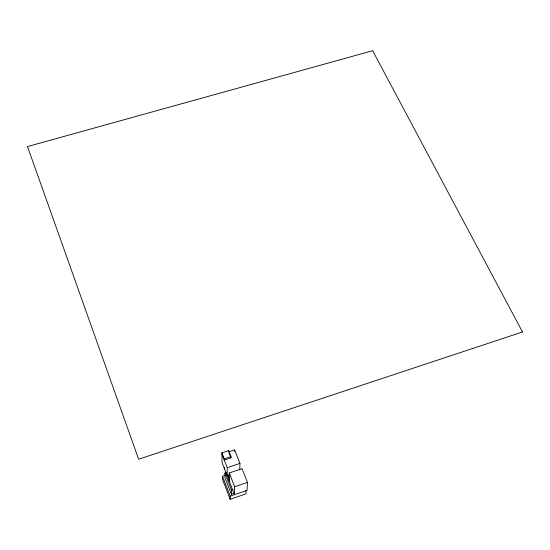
<?xml version="1.0" encoding="UTF-8"?>
<svg xmlns="http://www.w3.org/2000/svg" width="550" height="550" viewBox="0 0 550 550"><rect width="100%" height="100%" fill="white"/><g stroke="black" fill="none" stroke-linecap="round" stroke-linejoin="round"><path stroke-width="0.82" d="M221.946 454.114L227.219 467.679L227.198 475.894L229.542 475.104M228.642 451.873L228.649 450.581L221.932 452.829L222.014 462.536L234.479 494.67L234.637 486.75L229.281 472.979L242.034 468.662L247.452 482.377L247.053 490.366L230.189 496.141L230.154 499.283L245.822 493.914L245.967 490.737M229.219 481.112L229.281 472.979M221.932 452.829L224.269 458.824L224.269 460.096L230.979 457.841L230.993 456.562L228.649 450.581M234.486 493.206L231.392 494.264L231.447 490.022L224.916 473.158L226.469 472.629M234.589 451.564L234.623 449.873L229.075 451.729M239.745 470.002L239.951 463.382L234.623 449.873M234.637 486.75L247.452 482.377M231.447 490.022L233.014 489.493M230.154 499.283L222.516 479.462L222.489 476.19L224.84 475.399M227.219 467.679L239.951 463.382M224.269 458.824L230.993 456.562M228.938 452.623L230.979 457.841M227.865 474.616L229.721 479.408M231.392 494.264L224.929 477.538L224.916 473.158M222.489 476.19L230.189 496.141M224.462 467.397L224.462 468.964M522.5 331.959L138.648 459.229L27.5 146.561L372.652 50.717L522.5 331.959"/></g></svg>
